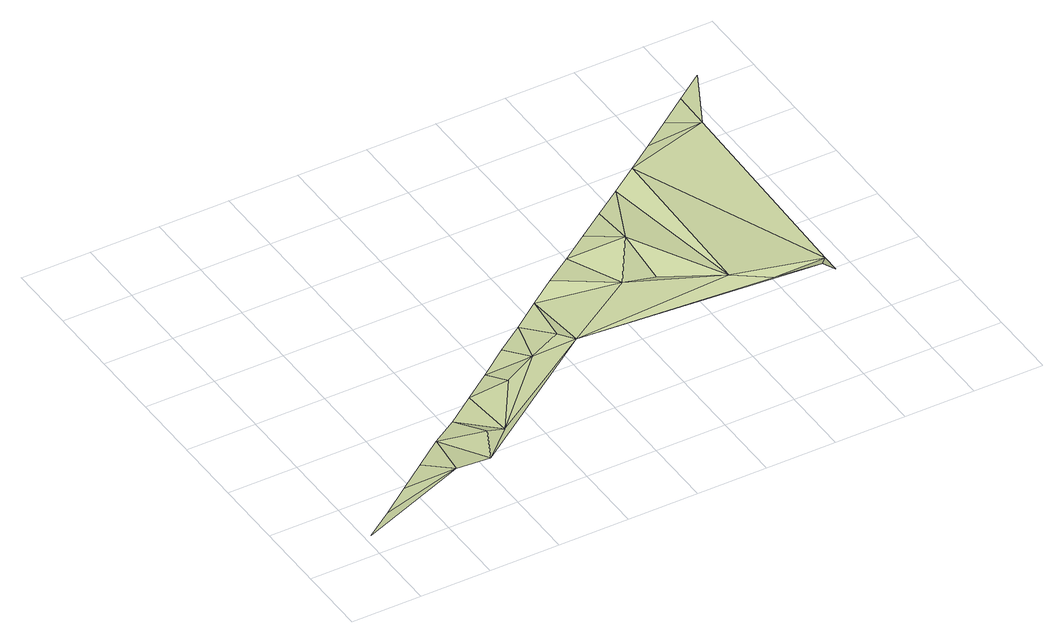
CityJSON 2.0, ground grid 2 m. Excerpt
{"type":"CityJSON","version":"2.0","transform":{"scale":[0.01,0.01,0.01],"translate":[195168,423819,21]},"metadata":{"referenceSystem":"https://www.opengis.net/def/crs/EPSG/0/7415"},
"CityObjects":{
"landuse1":{"type":"LandUse","attributes":{"3df_class":"Terrain","bgt_fysiekvoorkomen":"erf","bgt_status":"bestaand","identificatienamespace":"NL.IMGeo","onbegroeidterreindeeloptalud":"false","relatievehoogteligging":0,"aantal_punten":0},"geometry":[{"type":"MultiSurface","lod":"1","boundaries":[[[0,1,2]],[[3,0,2]],[[4,3,2]],[[5,4,2]],[[6,5,2]],[[6,7,5]],[[5,7,8]],[[6,9,7]],[[7,9,8]],[[9,10,8]],[[9,11,10]],[[12,9,6]],[[10,11,13]],[[9,14,11]],[[11,14,13]],[[15,13,14]],[[12,14,9]],[[16,15,14]],[[17,16,14]],[[12,17,14]],[[18,16,17]],[[12,18,17]],[[19,18,12]],[[19,20,18]],[[19,21,20]],[[22,19,12]],[[19,23,21]],[[21,23,24]],[[25,23,19]],[[26,22,12]],[[22,25,19]],[[23,27,24]],[[22,23,25]],[[28,26,12]],[[23,29,27]],[[23,22,29]],[[22,30,29]],[[26,31,22]],[[22,31,30]],[[28,31,26]],[[31,28,32]],[[33,30,31]],[[33,34,30]],[[34,33,35]],[[33,36,35]],[[33,37,36]]]}]}
},
"vertices":[
[92,114,38],[10,56,40],[308,144,71],[174,172,42],[255,230,44],[337,288,46],[408,144,63],[458,244,60],[419,346,36],[508,244,47],[501,404,39],[608,394,58],[849,467,41],[582,461,39],[708,444,58],[664,519,46],[746,577,45],[808,494,55],[827,635,48],[1058,594,49],[909,693,48],[991,751,44],[1306,494,39],[1156,744,51],[1073,809,43],[1156,594,26],[1406,444,25],[1154,867,40],[1522,401,51],[1236,924,39],[1318,982,40],[1556,444,25],[1556,394,25],[1556,1041,49],[1399,1040,38],[1481,1098,38],[1563,1156,42],[1645,1214,43]
]}
